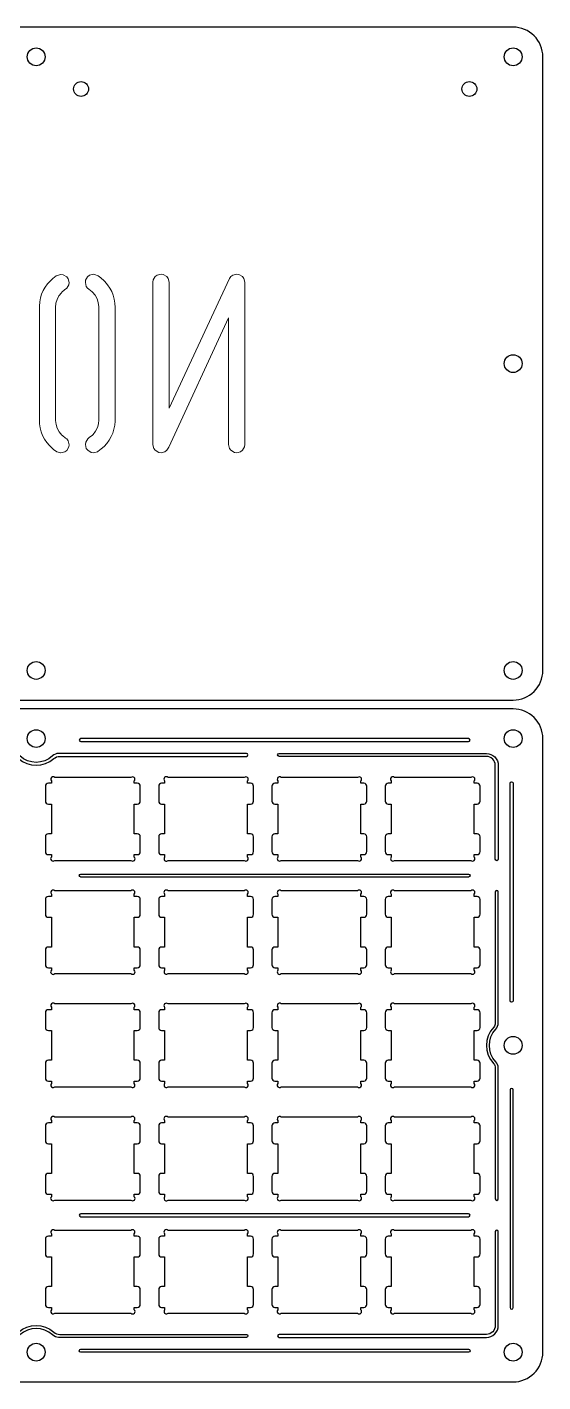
# Model space of a CAD drawing. Header units: inches. Extents: x 21 to 267, y 40 to 268.
# Drawn here: x 180.6 to 267.3, y 39.8 to 267.7 of the extents above; entities that cross this region are included whole.
import ezdxf

# ---------------------------------------------------------------- set-up
doc = ezdxf.new("R2010")
doc.units = ezdxf.units.IN
doc.header["$MEASUREMENT"] = 0
doc.layers.add('CORTEMETAL', color=1, linetype='Continuous')

msp = doc.modelspace()

# ---------------------------------------------------------------- linework, layer by layer
at = {"layer": 'CORTEMETAL'}
for points in [[(52.81, 259.23), (52.81, 266.73, 0.414214), (51.81, 267.73), (25.73, 267.73, 0.414214), (20.73, 262.73), (20.73, 159.48, 0.414214), (25.73, 154.48), (262.33, 154.48, 0.414214), (267.33, 159.48), (267.33, 262.73, 0.414214), (262.33, 267.73), (64.81, 267.73, 0.414214), (63.81, 266.73), (63.81, 259.23, -0.414214), (62.81, 258.23), (53.81, 258.23, -0.414214)], [(20.73, 148.01), (20.73, 44.76, 0.414214), (25.73, 39.76), (262.33, 39.76, 0.414214), (267.33, 44.76), (267.33, 148.01, 0.414214), (262.33, 153.01), (25.73, 153.01, 0.414214)], [(189.63, 147.51), (254.83, 147.51, 1), (254.83, 148.01), (189.63, 148.01, 1)], [(186.1, 145.01), (217.48, 145.01, 1), (217.48, 145.51), (185.91, 145.51, 0.191401), (184.88, 145.1, -0.39736), (179.39, 145.1, 0.191401), (178.36, 145.51), (147.03, 145.51, 1), (147.03, 145.01), (178.16, 145.01, -0.182676), (179.16, 144.64, 0.377964), (185.11, 144.64, -0.182676)], [(257.83, 145.51, -0.414214), (259.83, 143.51), (259.83, 127.71, -1), (259.33, 127.71), (259.33, 143.51, 0.414214), (257.83, 145.01), (222.98, 145.01, -1), (222.98, 145.51)], [(198.63, 128.08), (198.63, 128.49), (199.13, 128.49, 0.414214), (199.63, 128.99), (199.63, 131.49, 0.414214), (199.13, 131.99), (198.63, 131.99), (198.63, 136.99), (199.13, 136.99, 0.414214), (199.63, 137.49), (199.63, 139.99, 0.414214), (199.13, 140.49), (198.63, 140.49), (198.63, 140.9, 1), (198.07, 141.46), (185.25, 141.46, 1), (184.68, 140.9), (184.68, 140.49), (184.18, 140.49, 0.414214), (183.68, 139.99), (183.68, 137.49, 0.414214), (184.18, 136.99), (184.68, 136.99), (184.68, 131.99), (184.18, 131.99, 0.414214), (183.68, 131.49), (183.68, 128.99, 0.414214), (184.18, 128.49), (184.68, 128.49), (184.68, 128.08, 1), (185.25, 127.51), (198.07, 127.51, 1)], [(217.68, 128.08), (217.68, 128.49), (218.18, 128.49, 0.414214), (218.68, 128.99), (218.68, 131.49, 0.414214), (218.18, 131.99), (217.68, 131.99), (217.68, 136.99), (218.18, 136.99, 0.414214), (218.68, 137.49), (218.68, 139.99, 0.414214), (218.18, 140.49), (217.68, 140.49), (217.68, 140.9, 1), (217.12, 141.46), (204.3, 141.46, 1), (203.73, 140.9), (203.73, 140.49), (203.23, 140.49, 0.414214), (202.73, 139.99), (202.73, 137.49, 0.414214), (203.23, 136.99), (203.73, 136.99), (203.73, 131.99), (203.23, 131.99, 0.414214), (202.73, 131.49), (202.73, 128.99, 0.414214), (203.23, 128.49), (203.73, 128.49), (203.73, 128.08, 1), (204.3, 127.51), (217.12, 127.51, 1)], [(236.73, 128.08), (236.73, 128.49), (237.23, 128.49, 0.414214), (237.73, 128.99), (237.73, 131.49, 0.414214), (237.23, 131.99), (236.73, 131.99), (236.73, 136.99), (237.23, 136.99, 0.414214), (237.73, 137.49), (237.73, 139.99, 0.414214), (237.23, 140.49), (236.73, 140.49), (236.73, 140.9, 1), (236.17, 141.46), (223.35, 141.46, 1), (222.78, 140.9), (222.78, 140.49), (222.28, 140.49, 0.414214), (221.78, 139.99), (221.78, 137.49, 0.414214), (222.28, 136.99), (222.78, 136.99), (222.78, 131.99), (222.28, 131.99, 0.414214), (221.78, 131.49), (221.78, 128.99, 0.414214), (222.28, 128.49), (222.78, 128.49), (222.78, 128.08, 1), (223.35, 127.51), (236.17, 127.51, 1)], [(255.78, 128.08), (255.78, 128.49), (256.28, 128.49, 0.414214), (256.78, 128.99), (256.78, 131.49, 0.414214), (256.28, 131.99), (255.78, 131.99), (255.78, 136.99), (256.28, 136.99, 0.414214), (256.78, 137.49), (256.78, 139.99, 0.414214), (256.28, 140.49), (255.78, 140.49), (255.78, 140.9, 1), (255.22, 141.46), (242.4, 141.46, 1), (241.83, 140.9), (241.83, 140.49), (241.33, 140.49, 0.414214), (240.83, 139.99), (240.83, 137.49, 0.414214), (241.33, 136.99), (241.83, 136.99), (241.83, 131.99), (241.33, 131.99, 0.414214), (240.83, 131.49), (240.83, 128.99, 0.414214), (241.33, 128.49), (241.83, 128.49), (241.83, 128.08, 1), (242.4, 127.51), (255.22, 127.51, 1)], [(262.33, 140.51), (262.33, 103.89, -1), (261.83, 103.89), (261.83, 140.51, -1)], [(254.83, 124.71), (189.63, 124.71, -1), (189.63, 125.21), (254.83, 125.21, -1)], [(198.63, 109.03), (198.63, 109.44), (199.13, 109.44, 0.414214), (199.63, 109.94), (199.63, 112.44, 0.414214), (199.13, 112.94), (198.63, 112.94), (198.63, 117.94), (199.13, 117.94, 0.414214), (199.63, 118.44), (199.63, 120.94, 0.414214), (199.13, 121.44), (198.63, 121.44), (198.63, 121.85, 1), (198.07, 122.41), (185.25, 122.41, 1), (184.68, 121.85), (184.68, 121.44), (184.18, 121.44, 0.414214), (183.68, 120.94), (183.68, 118.44, 0.414214), (184.18, 117.94), (184.68, 117.94), (184.68, 112.94), (184.18, 112.94, 0.414214), (183.68, 112.44), (183.68, 109.94, 0.414214), (184.18, 109.44), (184.68, 109.44), (184.68, 109.03, 1), (185.25, 108.46), (198.07, 108.46, 1)], [(217.68, 109.03), (217.68, 109.44), (218.18, 109.44, 0.414214), (218.68, 109.94), (218.68, 112.44, 0.414214), (218.18, 112.94), (217.68, 112.94), (217.68, 117.94), (218.18, 117.94, 0.414214), (218.68, 118.44), (218.68, 120.94, 0.414214), (218.18, 121.44), (217.68, 121.44), (217.68, 121.85, 1), (217.12, 122.41), (204.3, 122.41, 1), (203.73, 121.85), (203.73, 121.44), (203.23, 121.44, 0.414214), (202.73, 120.94), (202.73, 118.44, 0.414214), (203.23, 117.94), (203.73, 117.94), (203.73, 112.94), (203.23, 112.94, 0.414214), (202.73, 112.44), (202.73, 109.94, 0.414214), (203.23, 109.44), (203.73, 109.44), (203.73, 109.03, 1), (204.3, 108.46), (217.12, 108.46, 1)], [(236.73, 109.03), (236.73, 109.44), (237.23, 109.44, 0.414214), (237.73, 109.94), (237.73, 112.44, 0.414214), (237.23, 112.94), (236.73, 112.94), (236.73, 117.94), (237.23, 117.94, 0.414214), (237.73, 118.44), (237.73, 120.94, 0.414214), (237.23, 121.44), (236.73, 121.44), (236.73, 121.85, 1), (236.17, 122.41), (223.35, 122.41, 1), (222.78, 121.85), (222.78, 121.44), (222.28, 121.44, 0.414214), (221.78, 120.94), (221.78, 118.44, 0.414214), (222.28, 117.94), (222.78, 117.94), (222.78, 112.94), (222.28, 112.94, 0.414214), (221.78, 112.44), (221.78, 109.94, 0.414214), (222.28, 109.44), (222.78, 109.44), (222.78, 109.03, 1), (223.35, 108.46), (236.17, 108.46, 1)], [(255.78, 109.03), (255.78, 109.44), (256.28, 109.44, 0.414214), (256.78, 109.94), (256.78, 112.44, 0.414214), (256.28, 112.94), (255.78, 112.94), (255.78, 117.94), (256.28, 117.94, 0.414214), (256.78, 118.44), (256.78, 120.94, 0.414214), (256.28, 121.44), (255.78, 121.44), (255.78, 121.85, 1), (255.22, 122.41), (242.4, 122.41, 1), (241.83, 121.85), (241.83, 121.44), (241.33, 121.44, 0.414214), (240.83, 120.94), (240.83, 118.44, 0.414214), (241.33, 117.94), (241.83, 117.94), (241.83, 112.94), (241.33, 112.94, 0.414214), (240.83, 112.44), (240.83, 109.94, 0.414214), (241.33, 109.44), (241.83, 109.44), (241.83, 109.03, 1), (242.4, 108.46), (255.22, 108.46, 1)], [(259.83, 122.21, 1), (259.33, 122.21), (259.33, 100.16, -0.191401), (259.06, 99.47, 0.39736), (259.06, 93.3, -0.191401), (259.33, 92.61), (259.33, 70.56, 1), (259.83, 70.56), (259.83, 92.61, 0.191401), (259.42, 93.64, -0.39736), (259.42, 99.13, 0.191401), (259.83, 100.16)], [(198.63, 89.98), (198.63, 90.39), (199.13, 90.39, 0.414214), (199.63, 90.89), (199.63, 93.39, 0.414214), (199.13, 93.89), (198.63, 93.89), (198.63, 98.89), (199.13, 98.89, 0.414214), (199.63, 99.39), (199.63, 101.89, 0.414214), (199.13, 102.39), (198.63, 102.39), (198.63, 102.8, 1), (198.07, 103.36), (185.25, 103.36, 1), (184.68, 102.8), (184.68, 102.39), (184.18, 102.39, 0.414214), (183.68, 101.89), (183.68, 99.39, 0.414214), (184.18, 98.89), (184.68, 98.89), (184.68, 93.89), (184.18, 93.89, 0.414214), (183.68, 93.39), (183.68, 90.89, 0.414214), (184.18, 90.39), (184.68, 90.39), (184.68, 89.98, 1), (185.25, 89.41), (198.07, 89.41, 1)], [(217.68, 89.98), (217.68, 90.39), (218.18, 90.39, 0.414214), (218.68, 90.89), (218.68, 93.39, 0.414214), (218.18, 93.89), (217.68, 93.89), (217.68, 98.89), (218.18, 98.89, 0.414214), (218.68, 99.39), (218.68, 101.89, 0.414214), (218.18, 102.39), (217.68, 102.39), (217.68, 102.8, 1), (217.12, 103.36), (204.3, 103.36, 1), (203.73, 102.8), (203.73, 102.39), (203.23, 102.39, 0.414214), (202.73, 101.89), (202.73, 99.39, 0.414214), (203.23, 98.89), (203.73, 98.89), (203.73, 93.89), (203.23, 93.89, 0.414214), (202.73, 93.39), (202.73, 90.89, 0.414214), (203.23, 90.39), (203.73, 90.39), (203.73, 89.98, 1), (204.3, 89.41), (217.12, 89.41, 1)], [(236.73, 89.98), (236.73, 90.39), (237.23, 90.39, 0.414214), (237.73, 90.89), (237.73, 93.39, 0.414214), (237.23, 93.89), (236.73, 93.89), (236.73, 98.89), (237.23, 98.89, 0.414214), (237.73, 99.39), (237.73, 101.89, 0.414214), (237.23, 102.39), (236.73, 102.39), (236.73, 102.8, 1), (236.17, 103.36), (223.35, 103.36, 1), (222.78, 102.8), (222.78, 102.39), (222.28, 102.39, 0.414214), (221.78, 101.89), (221.78, 99.39, 0.414214), (222.28, 98.89), (222.78, 98.89), (222.78, 93.89), (222.28, 93.89, 0.414214), (221.78, 93.39), (221.78, 90.89, 0.414214), (222.28, 90.39), (222.78, 90.39), (222.78, 89.98, 1), (223.35, 89.41), (236.17, 89.41, 1)], [(255.78, 89.98), (255.78, 90.39), (256.28, 90.39, 0.414214), (256.78, 90.89), (256.78, 93.39, 0.414214), (256.28, 93.89), (255.78, 93.89), (255.78, 98.89), (256.28, 98.89, 0.414214), (256.78, 99.39), (256.78, 101.89, 0.414214), (256.28, 102.39), (255.78, 102.39), (255.78, 102.8, 1), (255.22, 103.36), (242.4, 103.36, 1), (241.83, 102.8), (241.83, 102.39), (241.33, 102.39, 0.414214), (240.83, 101.89), (240.83, 99.39, 0.414214), (241.33, 98.89), (241.83, 98.89), (241.83, 93.89), (241.33, 93.89, 0.414214), (240.83, 93.39), (240.83, 90.89, 0.414214), (241.33, 90.39), (241.83, 90.39), (241.83, 89.98, 1), (242.4, 89.41), (255.22, 89.41, 1)], [(262.33, 52.26), (262.33, 88.89, 1), (261.83, 88.89), (261.83, 52.26, 1)], [(198.63, 70.93), (198.63, 71.34), (199.13, 71.34, 0.414214), (199.63, 71.84), (199.63, 74.34, 0.414214), (199.13, 74.84), (198.63, 74.84), (198.63, 79.84), (199.13, 79.84, 0.414214), (199.63, 80.34), (199.63, 82.84, 0.414214), (199.13, 83.34), (198.63, 83.34), (198.63, 83.75, 1), (198.07, 84.31), (185.25, 84.31, 1), (184.68, 83.75), (184.68, 83.34), (184.18, 83.34, 0.414214), (183.68, 82.84), (183.68, 80.34, 0.414214), (184.18, 79.84), (184.68, 79.84), (184.68, 74.84), (184.18, 74.84, 0.414214), (183.68, 74.34), (183.68, 71.84, 0.414214), (184.18, 71.34), (184.68, 71.34), (184.68, 70.93, 1), (185.25, 70.36), (198.07, 70.36, 1)], [(217.68, 70.93), (217.68, 71.34), (218.18, 71.34, 0.414214), (218.68, 71.84), (218.68, 74.34, 0.414214), (218.18, 74.84), (217.68, 74.84), (217.68, 79.84), (218.18, 79.84, 0.414214), (218.68, 80.34), (218.68, 82.84, 0.414214), (218.18, 83.34), (217.68, 83.34), (217.68, 83.75, 1), (217.12, 84.31), (204.3, 84.31, 1), (203.73, 83.75), (203.73, 83.34), (203.23, 83.34, 0.414214), (202.73, 82.84), (202.73, 80.34, 0.414214), (203.23, 79.84), (203.73, 79.84), (203.73, 74.84), (203.23, 74.84, 0.414214), (202.73, 74.34), (202.73, 71.84, 0.414214), (203.23, 71.34), (203.73, 71.34), (203.73, 70.93, 1), (204.3, 70.36), (217.12, 70.36, 1)], [(236.73, 70.93), (236.73, 71.34), (237.23, 71.34, 0.414214), (237.73, 71.84), (237.73, 74.34, 0.414214), (237.23, 74.84), (236.73, 74.84), (236.73, 79.84), (237.23, 79.84, 0.414214), (237.73, 80.34), (237.73, 82.84, 0.414214), (237.23, 83.34), (236.73, 83.34), (236.73, 83.75, 1), (236.17, 84.31), (223.35, 84.31, 1), (222.78, 83.75), (222.78, 83.34), (222.28, 83.34, 0.414214), (221.78, 82.84), (221.78, 80.34, 0.414214), (222.28, 79.84), (222.78, 79.84), (222.78, 74.84), (222.28, 74.84, 0.414214), (221.78, 74.34), (221.78, 71.84, 0.414214), (222.28, 71.34), (222.78, 71.34), (222.78, 70.93, 1), (223.35, 70.36), (236.17, 70.36, 1)], [(255.78, 70.93), (255.78, 71.34), (256.28, 71.34, 0.414214), (256.78, 71.84), (256.78, 74.34, 0.414214), (256.28, 74.84), (255.78, 74.84), (255.78, 79.84), (256.28, 79.84, 0.414214), (256.78, 80.34), (256.78, 82.84, 0.414214), (256.28, 83.34), (255.78, 83.34), (255.78, 83.75, 1), (255.22, 84.31), (242.4, 84.31, 1), (241.83, 83.75), (241.83, 83.34), (241.33, 83.34, 0.414214), (240.83, 82.84), (240.83, 80.34, 0.414214), (241.33, 79.84), (241.83, 79.84), (241.83, 74.84), (241.33, 74.84, 0.414214), (240.83, 74.34), (240.83, 71.84, 0.414214), (241.33, 71.34), (241.83, 71.34), (241.83, 70.93, 1), (242.4, 70.36), (255.22, 70.36, 1)], [(254.83, 68.06), (189.63, 68.06, 1), (189.63, 67.56), (254.83, 67.56, 1)], [(198.63, 51.88), (198.63, 52.29), (199.13, 52.29, 0.414214), (199.63, 52.79), (199.63, 55.29, 0.414214), (199.13, 55.79), (198.63, 55.79), (198.63, 60.79), (199.13, 60.79, 0.414214), (199.63, 61.29), (199.63, 63.79, 0.414214), (199.13, 64.29), (198.63, 64.29), (198.63, 64.7, 1), (198.07, 65.26), (185.25, 65.26, 1), (184.68, 64.7), (184.68, 64.29), (184.18, 64.29, 0.414214), (183.68, 63.79), (183.68, 61.29, 0.414214), (184.18, 60.79), (184.68, 60.79), (184.68, 55.79), (184.18, 55.79, 0.414214), (183.68, 55.29), (183.68, 52.79, 0.414214), (184.18, 52.29), (184.68, 52.29), (184.68, 51.88, 1), (185.25, 51.31), (198.07, 51.31, 1)], [(217.68, 51.88), (217.68, 52.29), (218.18, 52.29, 0.414214), (218.68, 52.79), (218.68, 55.29, 0.414214), (218.18, 55.79), (217.68, 55.79), (217.68, 60.79), (218.18, 60.79, 0.414214), (218.68, 61.29), (218.68, 63.79, 0.414214), (218.18, 64.29), (217.68, 64.29), (217.68, 64.7, 1), (217.12, 65.26), (204.3, 65.26, 1), (203.73, 64.7), (203.73, 64.29), (203.23, 64.29, 0.414214), (202.73, 63.79), (202.73, 61.29, 0.414214), (203.23, 60.79), (203.73, 60.79), (203.73, 55.79), (203.23, 55.79, 0.414214), (202.73, 55.29), (202.73, 52.79, 0.414214), (203.23, 52.29), (203.73, 52.29), (203.73, 51.88, 1), (204.3, 51.31), (217.12, 51.31, 1)], [(236.73, 51.88), (236.73, 52.29), (237.23, 52.29, 0.414214), (237.73, 52.79), (237.73, 55.29, 0.414214), (237.23, 55.79), (236.73, 55.79), (236.73, 60.79), (237.23, 60.79, 0.414214), (237.73, 61.29), (237.73, 63.79, 0.414214), (237.23, 64.29), (236.73, 64.29), (236.73, 64.7, 1), (236.17, 65.26), (223.35, 65.26, 1), (222.78, 64.7), (222.78, 64.29), (222.28, 64.29, 0.414214), (221.78, 63.79), (221.78, 61.29, 0.414214), (222.28, 60.79), (222.78, 60.79), (222.78, 55.79), (222.28, 55.79, 0.414214), (221.78, 55.29), (221.78, 52.79, 0.414214), (222.28, 52.29), (222.78, 52.29), (222.78, 51.88, 1), (223.35, 51.31), (236.17, 51.31, 1)], [(257.83, 47.26, 0.414214), (259.83, 49.26), (259.83, 65.06, 1), (259.33, 65.06), (259.33, 49.26, -0.414214), (257.83, 47.76), (222.98, 47.76, 1), (222.98, 47.26)], [(255.78, 51.88), (255.78, 52.29), (256.28, 52.29, 0.414214), (256.78, 52.79), (256.78, 55.29, 0.414214), (256.28, 55.79), (255.78, 55.79), (255.78, 60.79), (256.28, 60.79, 0.414214), (256.78, 61.29), (256.78, 63.79, 0.414214), (256.28, 64.29), (255.78, 64.29), (255.78, 64.7, 1), (255.22, 65.26), (242.4, 65.26, 1), (241.83, 64.7), (241.83, 64.29), (241.33, 64.29, 0.414214), (240.83, 63.79), (240.83, 61.29, 0.414214), (241.33, 60.79), (241.83, 60.79), (241.83, 55.79), (241.33, 55.79, 0.414214), (240.83, 55.29), (240.83, 52.79, 0.414214), (241.33, 52.29), (241.83, 52.29), (241.83, 51.88, 1), (242.4, 51.31), (255.22, 51.31, 1)], [(186.1, 47.76), (217.48, 47.76, -1), (217.48, 47.26), (185.91, 47.26, -0.191401), (184.88, 47.67, 0.39736), (179.39, 47.67, -0.191401), (178.36, 47.26), (147.03, 47.26, -1), (147.03, 47.76), (178.16, 47.76, 0.182676), (179.16, 48.14, -0.377964), (185.11, 48.14, 0.182676)], [(189.63, 45.26), (254.83, 45.26, -1), (254.83, 44.76), (189.63, 44.76, -1)]]:
    msp.add_lwpolyline(points, format="xyb", close=True, dxfattribs=at)
at = {"layer": 'CORTEMETAL', "lineweight": 0}
for points in [[(186.3, 226.11), (186.69, 226.07), (187.26, 225.73), (187.5, 225.39), (187.66, 224.75), (187.61, 224.36), (187.26, 223.8), (186.89, 223.52), (186.47, 223.13), (186.37, 223.04), (185.95, 222.49), (185.64, 221.9), (185.45, 221.26), (185.39, 220.56), (185.39, 201.66), (185.39, 201.54), (185.48, 200.85), (185.68, 200.22), (186.01, 199.63), (186.47, 199.09), (186.53, 199.03), (187.08, 198.59), (187.26, 198.43), (187.5, 198.11), (187.66, 197.45), (187.61, 197.08), (187.26, 196.5), (186.96, 196.26), (186.3, 196.09), (186.23, 196.09), (185.58, 196.29), (185.06, 196.68), (184.53, 197.16), (184.37, 197.32), (183.92, 197.86), (183.54, 198.42), (183.22, 199.01), (182.98, 199.63), (182.81, 200.28), (182.7, 200.96), (182.67, 201.66), (182.67, 220.56), (182.67, 220.79), (182.73, 221.49), (182.86, 222.16), (183.05, 222.8), (183.32, 223.4), (183.65, 223.99), (184.06, 224.54), (184.53, 225.06), (184.93, 225.44), (185.49, 225.86), (185.64, 225.96)], [(191.76, 226.14), (191.93, 226.13), (192.56, 225.89), (193, 225.55), (193.54, 225.06), (193.69, 224.9), (194.14, 224.37), (194.52, 223.8), (194.84, 223.22), (195.08, 222.6), (195.25, 221.95), (195.36, 221.27), (195.4, 220.56), (195.4, 201.66), (195.39, 201.43), (195.33, 200.74), (195.21, 200.06), (195.01, 199.43), (194.74, 198.82), (194.41, 198.23), (194, 197.68), (193.54, 197.16), (193.07, 196.74), (192.51, 196.32), (192.43, 196.27), (191.76, 196.12), (191.38, 196.17), (190.8, 196.52), (190.56, 196.83), (190.4, 197.48), (190.46, 197.88), (190.8, 198.46), (191.01, 198.62), (191.06, 198.65), (191.6, 199.09), (191.69, 199.19), (192.11, 199.73), (192.42, 200.33), (192.61, 200.97), (192.67, 201.66), (192.67, 220.56), (192.67, 220.69), (192.58, 221.38), (192.38, 222.01), (192.05, 222.6), (191.6, 223.13), (191.55, 223.17), (191.01, 223.61), (190.78, 223.81), (190.56, 224.11), (190.4, 224.77), (190.44, 225.14), (190.78, 225.73), (191.11, 225.97)], [(214.66, 196.82), (214.49, 197.48), (214.49, 218.79), (204.42, 197.03), (204.08, 196.52), (203.77, 196.28), (203.13, 196.12), (202.73, 196.17), (202.15, 196.52), (201.93, 196.8), (201.76, 197.45), (201.76, 224.79), (201.82, 225.18), (202.15, 225.77), (202.47, 226), (203.13, 226.16), (203.5, 226.11), (204.08, 225.77), (204.33, 225.45), (204.49, 224.79), (204.49, 203.6), (214.65, 225.45), (214.88, 225.77), (215.2, 226), (215.85, 226.16), (216.23, 226.11), (216.81, 225.77), (217.05, 225.45), (217.22, 224.79), (217.22, 197.48), (217.17, 197.09), (216.81, 196.52), (216.5, 196.28), (215.85, 196.12), (215.45, 196.17), (214.88, 196.52)]]:
    msp.add_lwpolyline(points, close=True, dxfattribs=at)
at = {"layer": 'CORTEMETAL', "linetype": 'Continuous'}
for centre in [(182.13, 262.73), (262.33, 262.73), (262.33, 211.11), (182.13, 159.48), (262.33, 159.48), (182.13, 148.01), (262.33, 148.01), (262.33, 96.39), (182.13, 44.76), (262.33, 44.76)]:
    msp.add_circle(centre, 1.5, dxfattribs=at)
at = {"layer": 'CORTEMETAL'}
for centre in [(189.68, 257.32), (254.98, 257.32)]:
    msp.add_circle(centre, 1.25, dxfattribs=at)

doc.saveas('drawing.dxf')
